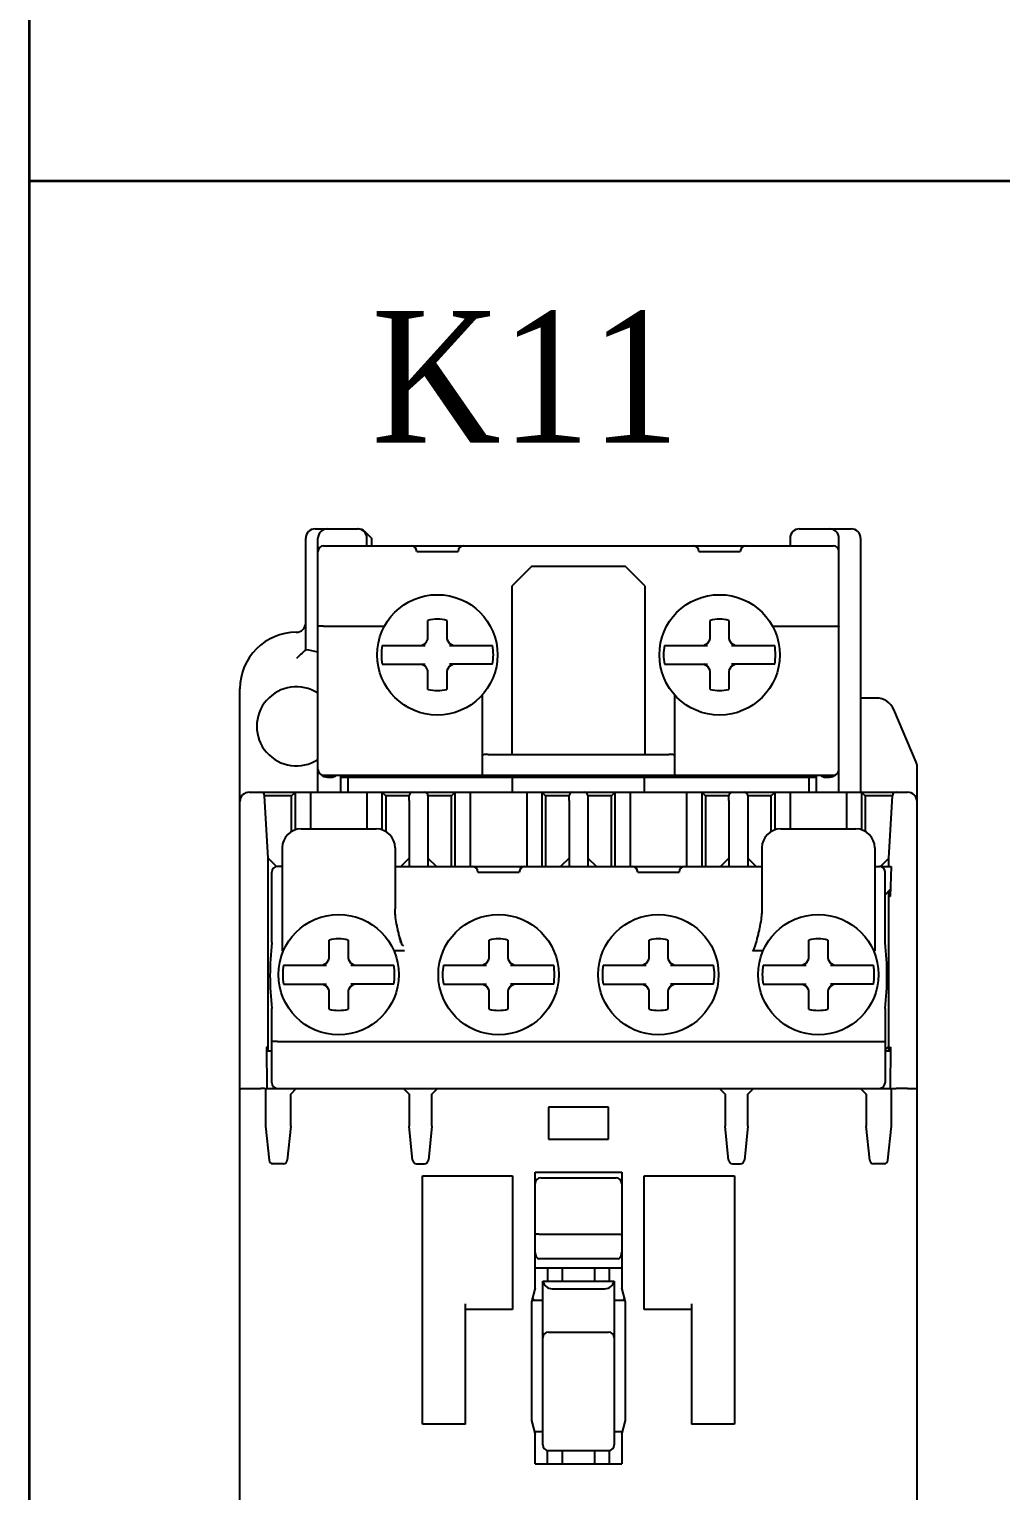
# Model space of a CAD drawing. Header units: millimetres. Extents: x 0 to 19090, y 0 to 12100.
# Drawn here: x 16945.1 to 16996.7, y 10485.2 to 10562.9 of the extents above; entities that cross this region are included whole.
import ezdxf

# ---------------------------------------------------------------- set-up
doc = ezdxf.new("R2010")
doc.units = ezdxf.units.MM
doc.header["$MEASUREMENT"] = 0
doc.layers.add('mang', color=4, linetype='Continuous')
doc.layers.add('NetDam', color=7, linetype='Continuous', lineweight=35)
doc.styles.add('HOATBF.shx', font='', dxfattribs={"width": 0.9})
doc.styles.get('HOATBF.shx').set_extended_font_data('.VnAvant')

msp = doc.modelspace()

# ---------------------------------------------------------------- linework, layer by layer
at = {"color": 7, "linetype": 'Continuous'}
for p, q in [((16960.292, 10536.375), (16962.585, 10536.375)), ((16962.939, 10536.229), (16963.292, 10535.875)), ((16986.042, 10536.375), (16988.792, 10536.375)), ((16959.792, 10529.944), (16959.792, 10535.875)), ((16960.442, 10522.375), (16960.442, 10535.875)), ((16960.742, 10535.475), (16987.842, 10535.475)), ((16963.042, 10535.475), (16963.042, 10535.875)), ((16963.292, 10535.875), (16963.292, 10535.475)), ((16965.692, 10535.175), (16967.892, 10535.175)), ((16980.692, 10535.175), (16982.892, 10535.175)), ((16985.542, 10535.875), (16985.542, 10535.475)), ((16988.142, 10522.375), (16988.142, 10535.875)), ((16989.292, 10535.875), (16989.292, 10522.375)), ((16971.792, 10534.375), (16970.742, 10533.325)), ((16976.792, 10534.375), (16971.792, 10534.375)), ((16977.842, 10533.325), (16976.792, 10534.375)), ((16970.742, 10533.325), (16970.742, 10524.375)), ((16977.842, 10524.375), (16977.842, 10533.325)), ((16966.292, 10530.508), (16966.292, 10531.508)), ((16967.292, 10531.508), (16967.292, 10530.508)), ((16981.292, 10530.508), (16981.292, 10531.508)), ((16982.292, 10531.508), (16982.292, 10530.508)), ((16960.742, 10531.206), (16963.982, 10531.206)), ((16966.17, 10530.297), (16966.292, 10530.508)), ((16967.292, 10530.508), (16967.414, 10530.297)), ((16981.17, 10530.297), (16981.292, 10530.508)), ((16982.292, 10530.508), (16982.414, 10530.297)), ((16984.602, 10531.206), (16987.842, 10531.206)), ((16963.859, 10530.175), (16966.149, 10530.175)), ((16965.959, 10530.175), (16966.17, 10530.297)), ((16967.414, 10530.297), (16967.625, 10530.175)), ((16967.436, 10530.175), (16969.726, 10530.175)), ((16978.859, 10530.175), (16981.149, 10530.175)), ((16980.959, 10530.175), (16981.17, 10530.297)), ((16982.414, 10530.297), (16982.625, 10530.175)), ((16982.436, 10530.175), (16984.726, 10530.175)), ((16963.859, 10529.175), (16966.149, 10529.175)), ((16966.17, 10529.053), (16965.959, 10529.175)), ((16966.292, 10528.842), (16966.17, 10529.053)), ((16967.414, 10529.053), (16967.292, 10528.842)), ((16967.625, 10529.175), (16967.414, 10529.053)), ((16969.726, 10529.175), (16967.436, 10529.175)), ((16978.859, 10529.175), (16981.149, 10529.175)), ((16981.17, 10529.053), (16980.959, 10529.175)), ((16981.292, 10528.842), (16981.17, 10529.053)), ((16982.414, 10529.053), (16982.292, 10528.842)), ((16982.625, 10529.175), (16982.414, 10529.053)), ((16984.726, 10529.175), (16982.436, 10529.175)), ((16966.292, 10527.842), (16966.292, 10528.842)), ((16967.292, 10528.842), (16967.292, 10527.842)), ((16970.742, 10528.725), (16970.792, 10528.725)), ((16981.292, 10527.842), (16981.292, 10528.842)), ((16982.292, 10528.842), (16982.292, 10527.842)), ((16956.292, 10461.875), (16956.292, 10527.875)), ((16969.192, 10523.275), (16969.192, 10527.558)), ((16979.392, 10527.558), (16979.392, 10523.275)), ((16990.133, 10527.375), (16989.292, 10527.375)), ((16992.252, 10523.969), (16991.052, 10526.769)), ((16969.492, 10524.375), (16979.092, 10524.375)), ((16992.292, 10461.875), (16992.292, 10523.772)), ((16960.742, 10523.275), (16987.842, 10523.275)), ((16960.942, 10523.175), (16961.142, 10523.175)), ((16961.642, 10523.275), (16961.642, 10522.375)), ((16961.642, 10523.175), (16986.942, 10523.175)), ((16962.042, 10522.375), (16962.042, 10523.175)), ((16963.042, 10523.275), (16963.042, 10523.175)), ((16963.242, 10523.275), (16963.242, 10523.175)), ((16965.242, 10523.275), (16965.242, 10523.175)), ((16966.842, 10523.275), (16966.842, 10523.175)), ((16970.792, 10522.375), (16970.792, 10523.275)), ((16977.792, 10523.275), (16977.792, 10522.375)), ((16981.742, 10523.175), (16981.742, 10523.275)), ((16983.342, 10523.275), (16983.342, 10523.175)), ((16985.342, 10523.275), (16985.342, 10523.175)), ((16985.542, 10523.175), (16985.542, 10523.275)), ((16986.542, 10523.175), (16986.542, 10522.375)), ((16986.942, 10522.375), (16986.942, 10523.275)), ((16987.442, 10523.175), (16987.642, 10523.175)), ((16956.792, 10522.375), (16991.792, 10522.375)), ((16957.792, 10518.875), (16957.603, 10522.186)), ((16959.042, 10522.175), (16957.604, 10522.175)), ((16959.042, 10522.175), (16959.242, 10522.375)), ((16959.042, 10520.291), (16959.042, 10522.175)), ((16959.242, 10520.377), (16959.242, 10522.375)), ((16960.042, 10522.375), (16960.042, 10520.425)), ((16963.042, 10522.375), (16963.042, 10520.425)), ((16963.842, 10522.375), (16963.842, 10520.377)), ((16963.842, 10522.375), (16964.042, 10522.175)), ((16964.042, 10522.175), (16964.042, 10520.291)), ((16965.292, 10522.175), (16964.042, 10522.175)), ((16965.292, 10521.938), (16965.292, 10522.175)), ((16966.292, 10522.175), (16966.292, 10521.938)), ((16967.542, 10522.175), (16966.292, 10522.175)), ((16967.542, 10522.175), (16967.742, 10522.375)), ((16967.542, 10518.425), (16967.542, 10522.175)), ((16967.742, 10518.425), (16967.742, 10522.375)), ((16968.542, 10522.375), (16968.542, 10518.425)), ((16971.542, 10522.375), (16971.542, 10518.425)), ((16972.342, 10522.375), (16972.342, 10518.425)), ((16972.342, 10522.375), (16972.542, 10522.175)), ((16972.542, 10522.175), (16972.542, 10518.425)), ((16973.792, 10522.175), (16972.542, 10522.175)), ((16973.792, 10521.938), (16973.792, 10522.175)), ((16974.792, 10522.175), (16974.792, 10521.938)), ((16976.042, 10522.175), (16974.792, 10522.175)), ((16976.042, 10522.175), (16976.242, 10522.375)), ((16976.042, 10518.425), (16976.042, 10522.175)), ((16976.242, 10518.425), (16976.242, 10522.375)), ((16977.042, 10522.375), (16977.042, 10518.425)), ((16980.042, 10522.375), (16980.042, 10518.425)), ((16980.842, 10522.375), (16980.842, 10518.425)), ((16980.842, 10522.375), (16981.042, 10522.175)), ((16981.042, 10522.175), (16981.042, 10518.425)), ((16982.292, 10522.175), (16981.042, 10522.175)), ((16982.292, 10521.938), (16982.292, 10522.175)), ((16983.292, 10522.175), (16983.292, 10521.938)), ((16984.542, 10522.175), (16983.292, 10522.175)), ((16984.542, 10522.175), (16984.742, 10522.375)), ((16984.542, 10520.291), (16984.542, 10522.175)), ((16984.742, 10520.377), (16984.742, 10522.375)), ((16985.542, 10522.375), (16985.542, 10520.425)), ((16988.542, 10522.375), (16988.542, 10520.425)), ((16989.342, 10522.375), (16989.342, 10520.377)), ((16989.342, 10522.375), (16989.542, 10522.175)), ((16989.542, 10522.175), (16989.542, 10520.291)), ((16990.981, 10522.175), (16989.542, 10522.175)), ((16990.792, 10518.875), (16990.982, 10522.186)), ((16965.292, 10521.935), (16965.292, 10518.425)), ((16966.292, 10521.935), (16966.292, 10518.425)), ((16973.792, 10521.935), (16973.792, 10518.425)), ((16974.792, 10521.935), (16974.792, 10518.425)), ((16982.292, 10521.935), (16982.292, 10518.425)), ((16983.292, 10521.935), (16983.292, 10518.425)), ((16959.542, 10520.425), (16963.542, 10520.425)), ((16985.042, 10520.425), (16989.042, 10520.425)), ((16957.792, 10508.625), (16957.792, 10518.875)), ((16958.246, 10518.421), (16957.792, 10518.875)), ((16958.542, 10519.425), (16958.542, 10513.942)), ((16964.542, 10519.425), (16964.542, 10516.179)), ((16965.292, 10518.875), (16964.842, 10518.425)), ((16966.742, 10518.425), (16966.292, 10518.875)), ((16973.792, 10518.875), (16973.342, 10518.425)), ((16975.242, 10518.425), (16974.792, 10518.875)), ((16982.292, 10518.875), (16981.842, 10518.425)), ((16983.742, 10518.425), (16983.292, 10518.875)), ((16984.042, 10519.425), (16984.042, 10516.179)), ((16990.042, 10519.425), (16990.042, 10513.942)), ((16990.792, 10518.875), (16990.342, 10518.425)), ((16990.792, 10518.425), (16990.792, 10518.875)), ((16957.992, 10514.375), (16957.992, 10518.125)), ((16958.542, 10518.425), (16958.292, 10518.425)), ((16964.542, 10518.425), (16984.042, 10518.425)), ((16968.942, 10518.125), (16971.142, 10518.125)), ((16977.442, 10518.125), (16979.642, 10518.125)), ((16990.042, 10518.425), (16990.292, 10518.425)), ((16990.405, 10518.425), (16990.922, 10518.425)), ((16990.592, 10514.375), (16990.592, 10518.125)), ((16990.922, 10518.425), (16990.864, 10516.825)), ((16990.592, 10516.925), (16990.878, 10517.211)), ((16990.792, 10508.625), (16990.792, 10517.125)), ((16990.793, 10516.825), (16990.804, 10517.137)), ((16990.864, 10516.825), (16990.793, 10516.825)), ((16961.042, 10513.508), (16961.042, 10514.508)), ((16962.042, 10514.508), (16962.042, 10513.508)), ((16969.542, 10513.508), (16969.542, 10514.508)), ((16970.542, 10514.508), (16970.542, 10513.508)), ((16978.042, 10513.508), (16978.042, 10514.508)), ((16979.042, 10514.508), (16979.042, 10513.508)), ((16986.542, 10513.508), (16986.542, 10514.508)), ((16987.542, 10514.508), (16987.542, 10513.508)), ((16958.542, 10513.992), (16958.626, 10513.992)), ((16960.92, 10513.297), (16961.042, 10513.508)), ((16962.042, 10513.508), (16962.164, 10513.297)), ((16965.042, 10513.942), (16964.459, 10513.942)), ((16969.42, 10513.297), (16969.542, 10513.508)), ((16970.542, 10513.508), (16970.664, 10513.297)), ((16977.92, 10513.297), (16978.042, 10513.508)), ((16979.042, 10513.508), (16979.164, 10513.297)), ((16984.126, 10513.942), (16983.542, 10513.942)), ((16986.42, 10513.297), (16986.542, 10513.508)), ((16987.542, 10513.508), (16987.664, 10513.297)), ((16989.959, 10513.992), (16990.042, 10513.992)), ((16958.609, 10513.175), (16960.899, 10513.175)), ((16960.709, 10513.175), (16960.92, 10513.297)), ((16962.164, 10513.297), (16962.375, 10513.175)), ((16962.186, 10513.175), (16964.476, 10513.175)), ((16967.109, 10513.175), (16969.399, 10513.175)), ((16969.209, 10513.175), (16969.42, 10513.297)), ((16970.664, 10513.297), (16970.875, 10513.175)), ((16970.686, 10513.175), (16972.976, 10513.175)), ((16975.609, 10513.175), (16977.899, 10513.175)), ((16977.709, 10513.175), (16977.92, 10513.297)), ((16979.164, 10513.297), (16979.375, 10513.175)), ((16979.186, 10513.175), (16981.476, 10513.175)), ((16984.109, 10513.175), (16986.399, 10513.175)), ((16986.209, 10513.175), (16986.42, 10513.297)), ((16987.664, 10513.297), (16987.875, 10513.175)), ((16987.686, 10513.175), (16989.976, 10513.175)), ((16958.609, 10512.175), (16960.899, 10512.175)), ((16960.92, 10512.053), (16960.709, 10512.175)), ((16961.042, 10511.842), (16960.92, 10512.053)), ((16962.164, 10512.053), (16962.042, 10511.842)), ((16962.375, 10512.175), (16962.164, 10512.053)), ((16964.476, 10512.175), (16962.186, 10512.175)), ((16967.109, 10512.175), (16969.399, 10512.175)), ((16969.42, 10512.053), (16969.209, 10512.175)), ((16969.542, 10511.842), (16969.42, 10512.053)), ((16970.664, 10512.053), (16970.542, 10511.842)), ((16970.875, 10512.175), (16970.664, 10512.053)), ((16972.976, 10512.175), (16970.686, 10512.175)), ((16975.609, 10512.175), (16977.899, 10512.175)), ((16977.92, 10512.053), (16977.709, 10512.175)), ((16978.042, 10511.842), (16977.92, 10512.053)), ((16979.164, 10512.053), (16979.042, 10511.842)), ((16979.375, 10512.175), (16979.164, 10512.053)), ((16981.476, 10512.175), (16979.186, 10512.175)), ((16984.109, 10512.175), (16986.399, 10512.175)), ((16986.42, 10512.053), (16986.209, 10512.175)), ((16986.542, 10511.842), (16986.42, 10512.053)), ((16987.664, 10512.053), (16987.542, 10511.842)), ((16987.875, 10512.175), (16987.664, 10512.053)), ((16989.976, 10512.175), (16987.686, 10512.175)), ((16961.042, 10510.842), (16961.042, 10511.842)), ((16962.042, 10511.842), (16962.042, 10510.842)), ((16969.542, 10510.842), (16969.542, 10511.842)), ((16970.542, 10511.842), (16970.542, 10510.842)), ((16978.042, 10510.842), (16978.042, 10511.842)), ((16979.042, 10511.842), (16979.042, 10510.842)), ((16986.542, 10510.842), (16986.542, 10511.842)), ((16987.542, 10511.842), (16987.542, 10510.842)), ((16957.992, 10506.925), (16957.992, 10510.875)), ((16990.592, 10510.875), (16990.592, 10506.925)), ((16957.709, 10508.825), (16957.72, 10506.625)), ((16957.792, 10508.825), (16957.709, 10508.825)), ((16958.292, 10509.125), (16990.292, 10509.125)), ((16990.592, 10508.675), (16990.792, 10508.875)), ((16990.792, 10508.825), (16990.875, 10508.825)), ((16990.875, 10508.825), (16990.864, 10506.625)), ((16957.71, 10508.625), (16957.992, 10508.625)), ((16990.592, 10508.625), (16990.874, 10508.625)), ((16956.792, 10506.625), (16957.403, 10506.625)), ((16957.649, 10506.625), (16957.659, 10504.625)), ((16957.649, 10506.625), (16990.935, 10506.625)), ((16958.992, 10506.325), (16959.292, 10506.625)), ((16964.992, 10506.625), (16965.292, 10506.325)), ((16966.492, 10506.325), (16966.792, 10506.625)), ((16981.792, 10506.625), (16982.092, 10506.325)), ((16983.292, 10506.325), (16983.592, 10506.625)), ((16989.292, 10506.625), (16989.592, 10506.325)), ((16990.925, 10504.625), (16990.935, 10506.625)), ((16991.792, 10506.625), (16991.181, 10506.625)), ((16958.992, 10504.625), (16958.992, 10506.325)), ((16965.292, 10506.325), (16965.292, 10504.625)), ((16966.492, 10504.625), (16966.492, 10506.325)), ((16982.092, 10506.325), (16982.092, 10504.625)), ((16983.292, 10504.625), (16983.292, 10506.325)), ((16989.592, 10506.325), (16989.592, 10504.625)), ((16972.692, 10505.625), (16972.692, 10503.925)), ((16975.892, 10505.625), (16972.692, 10505.625)), ((16975.892, 10503.925), (16975.892, 10505.625)), ((16957.659, 10504.625), (16957.613, 10504.625)), ((16957.659, 10504.625), (16957.851, 10502.804)), ((16958.992, 10504.625), (16958.81, 10502.805)), ((16965.474, 10502.805), (16965.292, 10504.625)), ((16966.492, 10504.625), (16966.31, 10502.805)), ((16982.274, 10502.805), (16982.092, 10504.625)), ((16983.292, 10504.625), (16983.11, 10502.805)), ((16989.774, 10502.805), (16989.592, 10504.625)), ((16990.734, 10502.804), (16990.925, 10504.625)), ((16990.972, 10504.625), (16990.925, 10504.625)), ((16972.692, 10503.925), (16975.892, 10503.925)), ((16958.611, 10502.625), (16957.95, 10502.625)), ((16965.673, 10502.625), (16966.111, 10502.625)), ((16982.473, 10502.625), (16982.911, 10502.625)), ((16990.635, 10502.625), (16989.973, 10502.625)), ((16965.992, 10488.775), (16965.992, 10501.975)), ((16965.992, 10501.975), (16970.792, 10501.975)), ((16970.792, 10501.975), (16970.792, 10494.875)), ((16971.992, 10496.025), (16971.992, 10502.175)), ((16971.992, 10502.175), (16976.592, 10502.175)), ((16972.292, 10501.875), (16976.292, 10501.875)), ((16976.592, 10502.175), (16976.592, 10496.025)), ((16977.792, 10494.875), (16977.792, 10501.975)), ((16977.792, 10501.975), (16982.592, 10501.975)), ((16982.592, 10501.975), (16982.592, 10488.775)), ((16972.192, 10498.875), (16976.392, 10498.875)), ((16976.392, 10497.575), (16972.192, 10497.575)), ((16976.592, 10497.075), (16971.992, 10497.075)), ((16972.392, 10487.675), (16972.392, 10496.375)), ((16972.392, 10496.375), (16976.192, 10496.375)), ((16972.642, 10497.075), (16972.642, 10496.375)), ((16973.442, 10496.375), (16973.442, 10497.075)), ((16975.142, 10497.075), (16975.142, 10496.375)), ((16975.942, 10496.375), (16975.942, 10497.075)), ((16976.192, 10496.375), (16976.192, 10487.675)), ((16971.992, 10496.025), (16971.792, 10495.275)), ((16972.892, 10495.975), (16975.692, 10495.975)), ((16976.792, 10495.275), (16976.592, 10496.025)), ((16968.292, 10488.775), (16968.292, 10495.175)), ((16970.792, 10494.875), (16968.292, 10494.875)), ((16971.792, 10495.275), (16971.792, 10488.975)), ((16971.819, 10495.375), (16972.342, 10495.375)), ((16971.842, 10495.462), (16971.842, 10495.375)), ((16971.942, 10495.375), (16971.845, 10495.472)), ((16976.242, 10495.375), (16976.766, 10495.375)), ((16976.642, 10495.375), (16976.74, 10495.472)), ((16976.742, 10495.462), (16976.742, 10495.375)), ((16976.792, 10488.975), (16976.792, 10495.275)), ((16980.292, 10494.875), (16977.792, 10494.875)), ((16980.292, 10495.175), (16980.292, 10488.775)), ((16972.692, 10493.675), (16975.892, 10493.675)), ((16968.292, 10488.775), (16965.992, 10488.775)), ((16971.792, 10488.975), (16971.992, 10488.225)), ((16976.592, 10488.225), (16976.792, 10488.975)), ((16982.592, 10488.775), (16980.292, 10488.775)), ((16972.342, 10488.375), (16971.952, 10488.375)), ((16971.992, 10486.675), (16971.992, 10488.225)), ((16976.632, 10488.375), (16976.242, 10488.375)), ((16976.592, 10488.225), (16976.592, 10486.675)), ((16972.642, 10486.675), (16972.642, 10487.379)), ((16972.642, 10487.375), (16975.942, 10487.375)), ((16973.442, 10486.675), (16973.442, 10487.375)), ((16975.142, 10487.375), (16975.142, 10486.675)), ((16975.942, 10486.675), (16975.942, 10487.379)), ((16971.992, 10486.675), (16976.592, 10486.675))]:
    msp.add_line(p, q, dxfattribs=at)
for centre in [(16966.792, 10529.675), (16981.792, 10529.675), (16961.542, 10512.675), (16970.042, 10512.675), (16978.542, 10512.675), (16987.042, 10512.675)]:
    msp.add_circle(centre, 3.2, dxfattribs=at)
for centre, radius, start, end in [((16960.292, 10535.875), 0.5, 90, 180), ((16960.942, 10535.875), 0.5, 90, 180), ((16962.542, 10535.875), 0.5, 0, 90), ((16962.585, 10535.875), 0.5, 45, 90), ((16986.042, 10535.875), 0.5, 90, 180), ((16987.642, 10535.875), 0.5, 0, 90), ((16988.792, 10535.875), 0.5, 0, 90), ((16960.742, 10535.175), 0.3, 90, 180), ((16965.392, 10535.175), 0.3, 0, 90), ((16968.192, 10535.175), 0.3, 90, 180), ((16980.392, 10535.175), 0.3, 0, 90), ((16983.192, 10535.175), 0.3, 90, 180), ((16987.842, 10535.175), 0.3, 0, 90), ((16959.292, 10531.375), 0.5, 270, 359.99999), ((16966.792, 10529.675), 1.9, 74.74248, 105.25752), ((16981.792, 10529.675), 1.9, 74.74248, 105.25752), ((16959.292, 10527.875), 3, 90, 180), ((16967.304, 10521.442), 11.345, 131.45988, 134.92389), ((16959.292, 10525.875), 4.1, 73.70876, 82.99527), ((16966.792, 10529.675), 2.976, 170.32743, 189.67257), ((16966.792, 10529.675), 2.976, 350.32743, 9.67257), ((16981.792, 10529.675), 2.976, 170.32743, 189.67257), ((16981.792, 10529.675), 2.976, 350.32743, 9.67257), ((16959.292, 10525.875), 2.1, 56.76499, 303.23501), ((16966.792, 10529.675), 1.9, 254.74248, 285.25752), ((16981.792, 10529.675), 1.9, 254.74248, 285.25752), ((16990.133, 10526.375), 1, 23.19859, 90), ((16960.742, 10523.575), 0.3, 180, 270), ((16987.842, 10523.575), 0.3, 270, 0), ((16991.792, 10523.772), 0.5, 0, 23.19859), ((16960.942, 10523.675), 0.5, 226.6856, 270), ((16961.142, 10523.675), 0.5, 270, 306.7506), ((16966.842, 10523.675), 0.5, 270, 306.82949), ((16981.742, 10523.675), 0.5, 233.17025, 270), ((16987.442, 10523.675), 0.5, 233.2494, 270), ((16987.642, 10523.675), 0.5, 270, 313.3144), ((16956.792, 10521.875), 0.5, 90, 180), ((16957.403, 10522.175), 0.2, 3.27049, 90), ((16965.492, 10522.175), 0.2, 90, 180), ((16966.092, 10522.175), 0.2, 0, 90), ((16973.992, 10522.175), 0.2, 90, 180), ((16974.592, 10522.175), 0.2, 0, 90), ((16982.492, 10522.175), 0.2, 90, 180), ((16983.092, 10522.175), 0.2, 0, 90), ((16991.181, 10522.175), 0.2, 90.00002, 176.72951), ((16991.792, 10521.875), 0.5, 0, 90), ((16965.483, 10521.935), 0.19, 178.95677, 180.0273), ((16966.102, 10521.935), 0.19, 359.9727, 1.04323), ((16973.983, 10521.935), 0.19, 178.95677, 180.0273), ((16974.602, 10521.935), 0.19, 359.9727, 1.04323), ((16982.483, 10521.935), 0.19, 178.95677, 180.0273), ((16983.102, 10521.935), 0.19, 359.9727, 1.04323), ((16959.542, 10519.425), 1, 90, 180), ((16963.542, 10519.425), 1, 0, 90), ((16985.042, 10519.425), 1, 90, 180), ((16989.042, 10519.425), 1, 0, 90), ((16958.292, 10518.125), 0.3, 90, 180), ((16968.642, 10518.125), 0.3, 0, 90), ((16971.442, 10518.125), 0.3, 90, 180), ((16977.142, 10518.125), 0.3, 0, 90), ((16979.942, 10518.125), 0.3, 90, 180), ((16990.3, 10518.145), 0.278, 67.91859, 91.63944), ((16990.292, 10518.125), 0.3, 0, 67.96842), ((16973.255, 10512.625), 15.363, 173.45849, 186.54097), ((16961.542, 10512.675), 1.9, 74.74248, 105.25752), ((16970.042, 10512.675), 1.9, 74.74248, 105.25752), ((16978.542, 10512.675), 1.9, 74.74248, 105.25752), ((16987.042, 10512.675), 1.9, 74.74248, 105.25752), ((16975.33, 10512.625), 15.363, 353.45903, 6.54151), ((16961.542, 10512.675), 2.976, 170.32743, 189.67257), ((16961.542, 10512.675), 2.976, 350.32743, 9.67257), ((16970.042, 10512.675), 2.976, 170.32743, 189.67257), ((16970.042, 10512.675), 2.976, 350.32743, 9.67257), ((16978.542, 10512.675), 2.976, 170.32743, 189.67257), ((16978.542, 10512.675), 2.976, 350.32743, 9.67257), ((16987.042, 10512.675), 2.976, 170.32743, 189.67257), ((16987.042, 10512.675), 2.976, 350.32743, 9.67257), ((16961.542, 10512.675), 1.9, 254.74248, 285.25752), ((16970.042, 10512.675), 1.9, 254.74248, 285.25752), ((16978.542, 10512.675), 1.9, 254.74248, 285.25752), ((16987.042, 10512.675), 1.9, 254.74248, 285.25752), ((16958.292, 10506.925), 0.3, 180, 270), ((16990.292, 10506.925), 0.3, 270, 0), ((16958.611, 10502.825), 0.2, 270, 354.28941), ((16965.673, 10502.825), 0.2, 185.71059, 270), ((16966.111, 10502.825), 0.2, 270, 354.28941), ((16982.473, 10502.825), 0.2, 185.71059, 270), ((16982.911, 10502.825), 0.2, 270, 354.28941), ((16989.973, 10502.825), 0.2, 185.71059, 270), ((16972.292, 10501.575), 0.3, 90, 180), ((16976.292, 10501.575), 0.3, 0, 90), ((16972.342, 10495.675), 0.3, 269.99991, 279.58965), ((16976.242, 10495.675), 0.3, 260.41101, 270.00008), ((16972.692, 10493.375), 0.3, 90, 180), ((16975.892, 10493.375), 0.3, 0, 90), ((16972.342, 10488.075), 0.3, 80.41101, 90.00008), ((16976.242, 10488.075), 0.3, 89.99991, 99.60256), ((16972.692, 10487.675), 0.3, 180, 270), ((16975.892, 10487.675), 0.3, 270, 0)]:
    msp.add_arc(centre, radius, start, end, dxfattribs=at)
for centre, major_axis, ratio, start_param, end_param in [((16990.405, 10516.425), (2.8, 0), 0.714286, 1.570796, 1.610998), ((16965.042, 10519.679), (0.059, 5.467), 0.091445, -3.52854, -3.141593), ((16983.542, 10519.679), (0, 5.737), 0.087156, -3.141593, -2.754645), ((16958.05, 10502.825), (0.2, 0), 0.998384, 3.246183, 4.712389), ((16990.535, 10502.825), (-0.2, 0), 0.998384, 7.853982, 9.320187), ((16972.192, 10497.908), (0, 0.333), 0.6, -4.712389, -3.141593), ((16976.392, 10497.908), (0, 0.333), 0.6, -3.141593, -1.570796), ((16972.892, 10496.475), (0.5, 0), 1, -2.940235, -1.570796), ((16975.692, 10496.475), (0.5, 0), 1, -1.570796, -0.201358)]:
    msp.add_ellipse(centre, major_axis=major_axis, ratio=ratio, start_param=start_param, end_param=end_param, dxfattribs=at)
for points, knots in [([(16960.742, 10531.206), (16960.723, 10531.206), (16960.685, 10531.205), (16960.629, 10531.205), (16960.578, 10531.203), (16960.533, 10531.201), (16960.5, 10531.199), (16960.479, 10531.197), (16960.466, 10531.195), (16960.456, 10531.194), (16960.449, 10531.192), (16960.445, 10531.191), (16960.442, 10531.189), (16960.442, 10531.188)], [0, 0, 0, 0, 0.194101, 0.380719, 0.552715, 0.703498, 0.827352, 0.87769, 0.919663, 0.952917, 0.977218, 0.992576, 1, 1, 1, 1]), ([(16987.842, 10531.206), (16987.862, 10531.206), (16987.9, 10531.205), (16987.956, 10531.205), (16988.007, 10531.203), (16988.052, 10531.201), (16988.085, 10531.199), (16988.106, 10531.197), (16988.119, 10531.195), (16988.129, 10531.194), (16988.136, 10531.192), (16988.14, 10531.191), (16988.142, 10531.189), (16988.142, 10531.188)], [0, 0, 0, 0, 0.194101, 0.380719, 0.552715, 0.703498, 0.827352, 0.87769, 0.919663, 0.952917, 0.977218, 0.992576, 1, 1, 1, 1]), ([(16969.492, 10524.375), (16969.473, 10524.375), (16969.435, 10524.375), (16969.379, 10524.374), (16969.328, 10524.372), (16969.283, 10524.37), (16969.25, 10524.368), (16969.229, 10524.366), (16969.216, 10524.364), (16969.206, 10524.363), (16969.199, 10524.361), (16969.195, 10524.36), (16969.192, 10524.358), (16969.192, 10524.357)], [0, 0, 0, 0, 0.194101, 0.380719, 0.552715, 0.703498, 0.827352, 0.87769, 0.919663, 0.952917, 0.977218, 0.992576, 1, 1, 1, 1]), ([(16979.392, 10524.357), (16979.392, 10524.358), (16979.39, 10524.36), (16979.386, 10524.361), (16979.379, 10524.363), (16979.369, 10524.364), (16979.356, 10524.366), (16979.335, 10524.368), (16979.302, 10524.37), (16979.257, 10524.372), (16979.206, 10524.374), (16979.15, 10524.375), (16979.112, 10524.375), (16979.092, 10524.375)], [0, 0, 0, 0, 0.007424, 0.022782, 0.047083, 0.080337, 0.12231, 0.172648, 0.296502, 0.447285, 0.619281, 0.805899, 1, 1, 1, 1]), ([(16964.854, 10514.366), (16964.838, 10514.441), (16964.803, 10514.591), (16964.748, 10514.815), (16964.695, 10515.039), (16964.63, 10515.34), (16964.579, 10515.643), (16964.548, 10515.949), (16964.542, 10516.102), (16964.542, 10516.179)], [0, 0, 0, 0, 0.125, 0.250008, 0.375007, 0.500012, 0.749983, 0.874994, 1, 1, 1, 1]), ([(16984.042, 10516.179), (16984.042, 10516.102), (16984.036, 10515.949), (16984.006, 10515.643), (16983.954, 10515.34), (16983.89, 10515.039), (16983.837, 10514.815), (16983.782, 10514.591), (16983.747, 10514.441), (16983.731, 10514.366)], [0, 0, 0, 0, 0.125006, 0.250017, 0.499988, 0.624993, 0.749992, 0.875, 1, 1, 1, 1]), ([(16990.592, 10514.375), (16990.592, 10514.376), (16990.591, 10514.378), (16990.589, 10514.379), (16990.587, 10514.38)], [0, 0, 0, 0, 0.389095, 1, 1, 1, 1]), ([(16958.292, 10509.125), (16958.273, 10509.125), (16958.234, 10509.125), (16958.179, 10509.125), (16958.135, 10509.125), (16958.102, 10509.124), (16958.081, 10509.124), (16958.061, 10509.124), (16958.044, 10509.124), (16958.029, 10509.123), (16958.018, 10509.123), (16958.01, 10509.123), (16958.005, 10509.123), (16958.002, 10509.123), (16957.998, 10509.123), (16957.996, 10509.123), (16957.994, 10509.122), (16957.993, 10509.122), (16957.992, 10509.122), (16957.992, 10509.122)], [0, 0, 0, 0, 0.195342, 0.383101, 0.556044, 0.634844, 0.707507, 0.773336, 0.831705, 0.882061, 0.923926, 0.94155, 0.956909, 0.969969, 0.9807, 0.989079, 0.995084, 0.998713, 1, 1, 1, 1]), ([(16990.292, 10509.125), (16990.312, 10509.125), (16990.35, 10509.125), (16990.406, 10509.125), (16990.45, 10509.125), (16990.482, 10509.124), (16990.504, 10509.124), (16990.524, 10509.124), (16990.541, 10509.124), (16990.556, 10509.123), (16990.567, 10509.123), (16990.575, 10509.123), (16990.579, 10509.123), (16990.583, 10509.123), (16990.586, 10509.123), (16990.589, 10509.123), (16990.591, 10509.122), (16990.592, 10509.122), (16990.592, 10509.122), (16990.592, 10509.122)], [0, 0, 0, 0, 0.195342, 0.383101, 0.556044, 0.634844, 0.707507, 0.773336, 0.831705, 0.882061, 0.923926, 0.94155, 0.956909, 0.969969, 0.9807, 0.989079, 0.995084, 0.998713, 1, 1, 1, 1]), ([(16956.292, 10506.603), (16956.292, 10506.604), (16956.293, 10506.605), (16956.296, 10506.606), (16956.303, 10506.608), (16956.315, 10506.61), (16956.332, 10506.612), (16956.353, 10506.614), (16956.378, 10506.615), (16956.407, 10506.617), (16956.453, 10506.619), (16956.518, 10506.622), (16956.603, 10506.623), (16956.696, 10506.625), (16956.76, 10506.625), (16956.792, 10506.625)], [0, 0, 0, 0, 0.002447, 0.006624, 0.021566, 0.04566, 0.078817, 0.120769, 0.171139, 0.229457, 0.295173, 0.446233, 0.618555, 0.805535, 1, 1, 1, 1]), ([(16957.603, 10506.617), (16957.603, 10506.618), (16957.601, 10506.618), (16957.597, 10506.619), (16957.591, 10506.62), (16957.584, 10506.62), (16957.576, 10506.621), (16957.561, 10506.622), (16957.539, 10506.623), (16957.51, 10506.624), (16957.476, 10506.625), (16957.441, 10506.625), (16957.416, 10506.625), (16957.403, 10506.625)], [0, 0, 0, 0, 0.010653, 0.029747, 0.057354, 0.093302, 0.137301, 0.188976, 0.313489, 0.46246, 0.630608, 0.811939, 1, 1, 1, 1]), ([(16990.982, 10506.617), (16990.982, 10506.618), (16990.984, 10506.618), (16990.988, 10506.619), (16990.993, 10506.62), (16991, 10506.62), (16991.009, 10506.621), (16991.024, 10506.622), (16991.046, 10506.623), (16991.075, 10506.624), (16991.108, 10506.625), (16991.144, 10506.625), (16991.169, 10506.625), (16991.181, 10506.625)], [0, 0, 0, 0, 0.010653, 0.029747, 0.057353, 0.093299, 0.137297, 0.18897, 0.313478, 0.462446, 0.630594, 0.811929, 1, 1, 1, 1]), ([(16991.792, 10506.625), (16991.825, 10506.625), (16991.889, 10506.625), (16991.981, 10506.623), (16992.067, 10506.622), (16992.132, 10506.619), (16992.178, 10506.617), (16992.207, 10506.615), (16992.232, 10506.614), (16992.253, 10506.612), (16992.269, 10506.61), (16992.281, 10506.608), (16992.288, 10506.606), (16992.292, 10506.605), (16992.292, 10506.604), (16992.292, 10506.603)], [0, 0, 0, 0, 0.194465, 0.381445, 0.553767, 0.704827, 0.770543, 0.828861, 0.879231, 0.921183, 0.95434, 0.978434, 0.993376, 0.997553, 1, 1, 1, 1]), ([(16972.192, 10498.875), (16972.179, 10498.875), (16972.154, 10498.875), (16972.117, 10498.874), (16972.083, 10498.872), (16972.053, 10498.87), (16972.028, 10498.868), (16972.01, 10498.865), (16971.999, 10498.863), (16971.994, 10498.861), (16971.992, 10498.859), (16971.992, 10498.858)], [0, 0, 0, 0, 0.193279, 0.3791, 0.550354, 0.700519, 0.823977, 0.916257, 0.974429, 0.99069, 1, 1, 1, 1]), ([(16976.392, 10498.875), (16976.405, 10498.875), (16976.431, 10498.875), (16976.468, 10498.874), (16976.502, 10498.872), (16976.532, 10498.87), (16976.557, 10498.868), (16976.575, 10498.865), (16976.586, 10498.863), (16976.591, 10498.861), (16976.592, 10498.859), (16976.592, 10498.858)], [0, 0, 0, 0, 0.193279, 0.3791, 0.550354, 0.700519, 0.823977, 0.916257, 0.974429, 0.99069, 1, 1, 1, 1])]:
    msp.add_open_spline(points, degree=3, knots=knots, dxfattribs=at)
at = {"layer": 'NetDam', "color": 0}
for p, q in [((16945.092, 11664.875), (16945.092, 10184.875)), ((16945.092, 10554.875), (17475.092, 10554.875))]:
    msp.add_line(p, q, dxfattribs=at)

# ---------------------------------------------------------------- texts
at = {"layer": 'mang', "color": 0, "insert": (16963.293, 10547.955), "char_height": 7, "width": 21.32394, "attachment_point": 1, "style": 'HOATBF.shx'}
msp.add_mtext('{\\fTimes New Roman|b0|i0|c0|p18;\\C1;K11}', dxfattribs=at)

doc.saveas('drawing.dxf')
